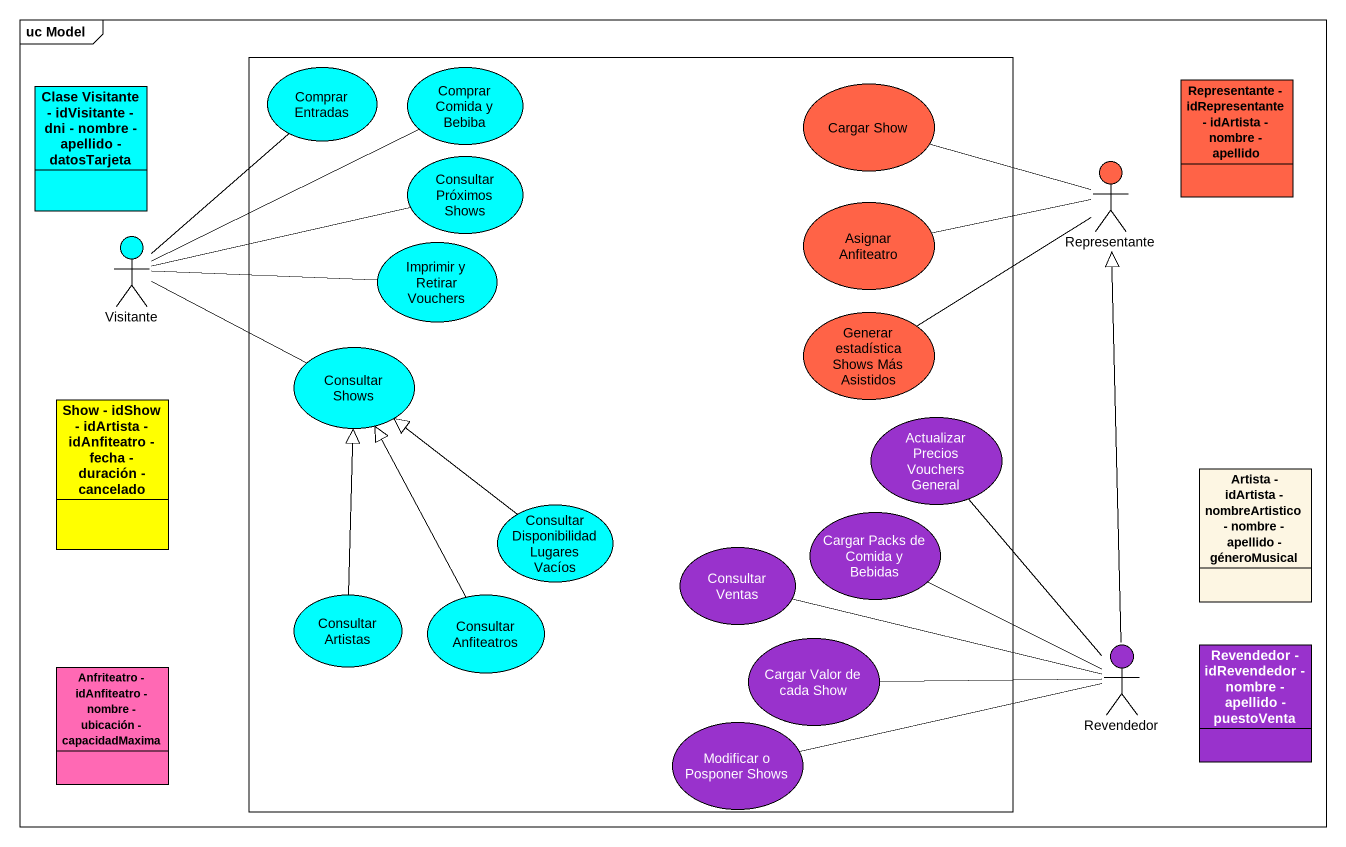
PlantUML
@startuml
mainframe uc Model
allowmixing
hide circle
hide empty members
rectangle " " as rectangle1 {
  usecase "Comprar Entradas" as Comprar_Entradas #00FEFE
  usecase "Comprar Comida y Bebiba" as Comprar_Comida_y_Bebiba #00FEFE
  usecase "Cargar Show" as Cargar_Show #FF6347
  usecase "Consultar Próximos Shows" as Consultar_Próximos_Shows #00FEFE
  usecase "Asignar Anfiteatro" as Asignar_Anfiteatro #FF6347
  usecase "Imprimir y Retirar Vouchers" as Imprimir_y_Retirar_Vouchers #00FEFE
  usecase "Generar estadística Shows Más Asistidos" as Generar_estadística_Shows #FF6347
  usecase "Consultar Shows" as Consultar_Shows #00FEFE
  usecase "Actualizar Precios Vouchers General" as Actualizar_Precios_Vouchers #9932CC
  usecase "Consultar Disponibilidad Lugares Vacíos" as Consultar_Disponibilidad #00FEFE
  usecase "Cargar Packs de Comida y Bebidas" as Cargar_Packs_de_Comida_y #9932CC
  usecase "Consultar Ventas" as Consultar_Ventas #9932CC
  usecase "Consultar Artistas" as Consultar_Artistas #00FEFE
  usecase "Consultar Anfiteatros" as Consultar_Anfiteatros #00FEFE
  usecase "Cargar Valor de cada Show" as Cargar_Valor_de_cada_Show #9932CC
  usecase "Modificar o Posponer Shows" as Modificar_o_Posponer_Shows #9932CC
}
class "Clase Visitante - idVisitante - dni - nombre - apellido - datosTarjeta" as Clase_Visitante_idVisitante #00FEFE
class "Representante - idRepresentante - idArtista - nombre - apellido" as Representante #FF6347
actor "Representante" as Representante_2 #FF6347
actor Visitante #00FEFE
class "Show - idShow - idArtista - idAnfiteatro - fecha - duración - cancelado" as Show_idShow_idArtista #FFFF00
class "Artista - idArtista - nombreArtistico - nombre - apellido - géneroMusical" as Artista_idArtista
class "Anfriteatro - idAnfiteatro - nombre - ubicación - capacidadMaxima" as Anfriteatro_idAnfiteatro #FF69B4
actor Revendedor #9932CC
class "Revendedor - idRevendedor - nombre - apellido - puestoVenta" as Revendedor_idRevendedor #9932CC
Representante_2 -left- Cargar_Show
Representante_2 -left- Asignar_Anfiteatro
Representante_2 -left- Generar_estadística_Shows
Visitante -up- Comprar_Entradas
Visitante -up- Comprar_Comida_y_Bebiba
Visitante -right- Consultar_Próximos_Shows
Visitante -right- Consultar_Shows
Imprimir_y_Retirar_Vouchers -left- Visitante
Consultar_Disponibilidad -up-|> Consultar_Shows
Consultar_Artistas -up-|> Consultar_Shows
Consultar_Anfiteatros -up-|> Consultar_Shows
Revendedor -up-|> Representante_2
Revendedor -up- Actualizar_Precios_Vouchers
Revendedor -up- Cargar_Packs_de_Comida_y
Revendedor -left- Consultar_Ventas
Revendedor -left- Cargar_Valor_de_cada_Show
Revendedor -left- Modificar_o_Posponer_Shows
@enduml
